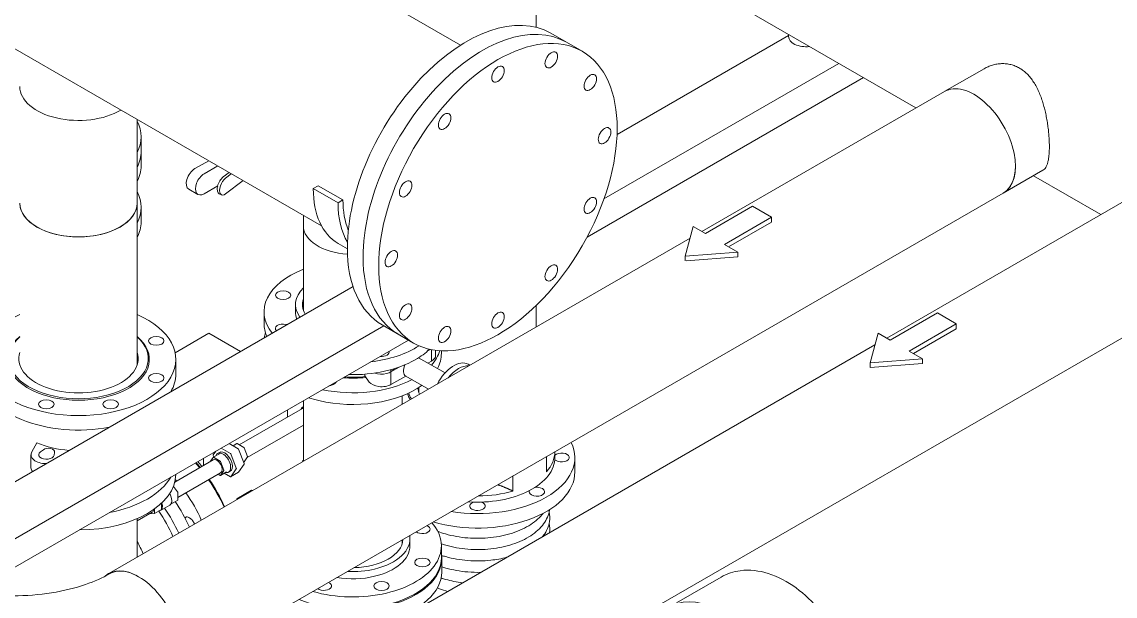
# Model space of a CAD drawing. Header units: millimetres. Extents: x -312439 to 477422, y -331570 to 212570.
# Drawn here: x 415404 to 416363, y 106730 to 107234 of the extents above; entities that cross this region are included whole.
import ezdxf

# ---------------------------------------------------------------- set-up
doc = ezdxf.new("R2010")
doc.units = ezdxf.units.MM

msp = doc.modelspace()

# ---------------------------------------------------------------- linework, layer by layer
at = {"color": 0, "linetype": 'Continuous', "lineweight": 0, "extrusion": (8.40036e-17, 0.816497, 0.57735)}
for p, q in [((416187.923, 107158.488), (414860.179, 107925.061)), ((415788.333, 107213.57), (415229.897, 107535.983)), ((415666.385, 107055.005), (415140.659, 107358.533)), ((415854.739, 107229.301), (415854.739, 107350.852)), ((415895.117, 107208.206), (415867.576, 107224.107)), ((416076.139, 107222.186), (415925.652, 107135.301)), ((416076.139, 107221.085), (416076.139, 107223.026)), ((416120.171, 107197.605), (415914.203, 107078.689)), ((416247.638, 107192.962), (416213.205, 107173.082)), ((416141.822, 107185.104), (415899.389, 107045.135)), ((416000.097, 107050.047), (416212.967, 107172.947)), ((415504.719, 106933.11), (415504.719, 107148.343)), ((415508.141, 107107.762), (415508.141, 107133.163)), ((415567.4, 107112.154), (415555.341, 107105.192)), ((415563.356, 107100.564), (415575.415, 107107.526)), ((416299.172, 107103.704), (416264.5, 107083.686)), ((415585.287, 107101.827), (415580.075, 107097.863)), ((415582.222, 107096.922), (415587.211, 107100.716)), ((415597.677, 107094.674), (415582.222, 107082.922)), ((416162.28, 106956.411), (416409.819, 107099.327)), ((416350.106, 107064.852), (416290.992, 107098.981)), ((415549.982, 107087.16), (415557.998, 107082.533)), ((415575.3, 107089.959), (415563.356, 107083.063)), ((415663.542, 107090.178), (415659.212, 107087.678)), ((415659.212, 107087.678), (415680.863, 107075.178)), ((415663.542, 107090.178), (415685.194, 107077.678)), ((415535.022, 106662.524), (416264.5, 107083.689)), ((415576.633, 107083.011), (415578.78, 107082.07)), ((415680.863, 107075.178), (415685.194, 107077.678)), ((415508.141, 107058.559), (415508.141, 107071.26)), ((416044.465, 107072.093), (416003.189, 107048.262)), ((416061.074, 107062.503), (416044.465, 107072.093)), ((415650.517, 106980.931), (415650.517, 107064.166)), ((416019.798, 107038.672), (416061.074, 107062.503)), ((416023.497, 107036.537), (416061.074, 107058.232)), ((416061.074, 107062.503), (416061.074, 107058.232)), ((415992.503, 107054.431), (415985.478, 107028.447)), ((416003.189, 107048.262), (415992.503, 107054.431)), ((415479.813, 106749.661), (415989.694, 107044.041)), ((415681.014, 107039.487), (415689.054, 107034.846)), ((416031.543, 107031.892), (416019.798, 107038.672)), ((415985.478, 107028.447), (416031.543, 107031.892)), ((415985.478, 107028.447), (415985.478, 107024.178)), ((415986.393, 107024.244), (416031.543, 107027.62)), ((416031.543, 107031.892), (416031.543, 107027.62)), ((414010.165, 105594.875), (416461.352, 107010.069)), ((415694.067, 107001.596), (415285.209, 106765.542)), ((415616.008, 106969.186), (415616.008, 106979.487)), ((415643.566, 106979.487), (415643.566, 106985.837)), ((415854.739, 106966.124), (415854.739, 106985.142)), ((416206.646, 106978.458), (416165.37, 106954.627)), ((416223.255, 106968.868), (416206.646, 106978.458)), ((415721.036, 106967.164), (415330.115, 106741.466)), ((415567.619, 106960.684), (415537.997, 106943.582)), ((415567.619, 106960.684), (415595.413, 106944.638)), ((415747.222, 106952.045), (415719.681, 106967.946)), ((416154.684, 106960.796), (416147.658, 106934.812)), ((416165.37, 106954.627), (416154.684, 106960.796)), ((416181.978, 106945.037), (416223.255, 106968.868)), ((416185.678, 106942.902), (416223.255, 106964.597)), ((416223.255, 106968.868), (416223.255, 106964.597)), ((413958.631, 105684.133), (416151.874, 106950.403)), ((415742.687, 106954.664), (415359.525, 106733.444)), ((415761.518, 106946.502), (415759.978, 106945.613)), ((415762.982, 106946.194), (415762.982, 106936.247)), ((415766.523, 106945.618), (415766.523, 106941.073)), ((415771.558, 106942.985), (415771.558, 106945.18)), ((416193.723, 106938.257), (416181.978, 106945.037)), ((415538.615, 106924.96), (415538.615, 106937.66)), ((415751.507, 106939.093), (415774.789, 106925.884)), ((415759.781, 106934.399), (415762.982, 106936.247)), ((415795.073, 106933.362), (415796.546, 106932.526)), ((416147.658, 106934.812), (416193.723, 106938.257)), ((416147.658, 106934.812), (416147.658, 106930.54)), ((416147.658, 106930.54), (416193.723, 106933.985)), ((416193.723, 106938.257), (416193.723, 106933.985)), ((415704.368, 106923.377), (415704.368, 106924.701)), ((415704.368, 106923.377), (415708.343, 106917.836)), ((415727.321, 106926.757), (415727.111, 106928.615)), ((415734.617, 106930.97), (415727.321, 106926.757)), ((415727.321, 106926.757), (415727.321, 106915.657)), ((415727.321, 106915.657), (415740.222, 106923.106)), ((415740.345, 106923.032), (415760.396, 106911.655)), ((415679.222, 106917.836), (415679.45, 106918.153)), ((415751.672, 106908.934), (415751.672, 106912.998)), ((415737.049, 106898.176), (415737.049, 106905.671)), ((415649.738, 106894.678), (415594.266, 106862.652)), ((415636.485, 106893.347), (415636.485, 106887.027)), ((415650.517, 106848.217), (415650.517, 106901.449)), ((415650.517, 106880.066), (415601.254, 106851.624)), ((415412.19, 106856.46), (415416.707, 106864.37)), ((415419.752, 106856.402), (415422.475, 106858.417)), ((415432.291, 106856.07), (415431.749, 106853.533)), ((415571.381, 106853.84), (415573.652, 106857.071)), ((415576.78, 106854.825), (415571.424, 106851.733)), ((415575.193, 106855.086), (415576.765, 106855.994)), ((415578.399, 106859.812), (415586.416, 106855.183)), ((415585.328, 106863.812), (415593.345, 106859.183)), ((415586.757, 106854.76), (415591.655, 106842.135)), ((415592.21, 106863.733), (415588.837, 106861.786)), ((415592.431, 106863.711), (415598.32, 106860.311)), ((415593.685, 106858.76), (415598.584, 106846.136)), ((415598.591, 106859.974), (415601.535, 106852.385)), ((415871.182, 106856.606), (415871.182, 106851.582)), ((415411.508, 106842.509), (415411.508, 106854.01)), ((415571.329, 106849.409), (415537.681, 106829.983)), ((415563, 106850.921), (415563, 106844.601)), ((415568.711, 106847.897), (415571.374, 106851.687)), ((415571.913, 106852.015), (415571.381, 106853.386)), ((415571.645, 106851.711), (415577.534, 106848.311)), ((415577.805, 106847.974), (415580.75, 106840.385)), ((415598.584, 106845.681), (415593.685, 106838.713)), ((415598.541, 106847.789), (415598.052, 106847.506)), ((415601.535, 106852.024), (415598.591, 106847.835)), ((415649.719, 106848.735), (415650.517, 106849.196)), ((415649.719, 106848.735), (415650.517, 106848.275)), ((415863.634, 106852.249), (415863.634, 106839.015)), ((415888.635, 106838.881), (415888.635, 106851.582)), ((415577.851, 106838.112), (415540.328, 106816.448)), ((415577.534, 106835.81), (415575.699, 106836.87)), ((415583.112, 106838.881), (415577.755, 106835.788)), ((415580.75, 106840.024), (415577.805, 106835.835)), ((415586.416, 106834.682), (415581.128, 106837.736)), ((415584.699, 106838.62), (415586.271, 106839.528)), ((415593.623, 106838.655), (415586.694, 106834.655)), ((415591.655, 106841.681), (415586.757, 106834.713)), ((415834.337, 106835.334), (415834.337, 106822.1)), ((415540.171, 106821.532), (415536.434, 106826.181)), ((415540.328, 106814.329), (415540.328, 106821.129)), ((415591.982, 106815.401), (415605.104, 106822.977)), ((415605.104, 106822.977), (415605.952, 106822.487)), ((415519.975, 106802.578), (415519.975, 106806.502)), ((415525.01, 106805.008), (415533.238, 106809.758)), ((415526.037, 106806.079), (415526.037, 106811.495)), ((415534.202, 106810.643), (415540.236, 106814.127)), ((415591.982, 106815.401), (415592.83, 106814.911)), ((415517.823, 106803.455), (415504.719, 106795.89)), ((415504.719, 106764.04), (415504.719, 106797.917)), ((415515.205, 106801.944), (415519.819, 106802.356)), ((415519.883, 106802.376), (415525.946, 106805.876)), ((415737.049, 106775.441), (415737.049, 106779.165)), ((415744, 106780.347), (415744, 106773.997)), ((415771.558, 106773.997), (415771.558, 106763.696)), ((415771.864, 106750.996), (415771.864, 106762.946)), ((416016.873, 106746.452), (415977.777, 106723.88))]:
    msp.add_line(p, q, dxfattribs=at)
at = {"color": 0, "linetype": 'Continuous', "lineweight": 0}
for centre, major_axis, ratio, start_param, end_param in [((415793.629, 107096.027), (-73.947, -128.08), 0.5773503, 3.1415927, 5.4977871), ((415807.399, 107088.076), (-73.947, -128.08), 0.5773503, 3.1415927, 5.4977871), ((416091.449, 107221.085), (-15.31, 0), 0.5773503, 0, 1.7716405), ((415453.186, 107177.258), (-51.533, 0), 0.5773503, 0, 2.3760943), ((416238.733, 107128.318), (25.767, -44.629), 0.5773503, 0, 3.1415927), ((415422.711, 107133.163), (85.43, 0), 0.5773503, 5.9991856, 6.567185), ((415422.711, 107120.462), (85.43, 0), 0.5773503, 5.9991856, 6.2831853), ((415422.711, 107107.762), (-85.43, 0), 0.5773503, 2.8575929, 3.1415927), ((415555.341, 107096.442), (-5.359, -9.281), 0.5773503, 3.9269908, 6.2831853), ((416238.733, 107128.315), (-25.767, 44.629), 0.5773503, 3.1323976, 3.9270207), ((415563.356, 107091.814), (-5.359, -9.281), 0.5773503, 3.9269908, 7.0685835), ((415580.075, 107090.863), (-3.442, -7.852), 0.493747, 3.867644, 6.2831853), ((415582.222, 107089.922), (3.442, 7.852), 0.493747, 0.7260513, 3.867644), ((415422.711, 107071.26), (85.43, 0), 0.5773503, 5.9991856, 6.567185), ((415733.65, 107130.655), (-52.636, -91.168), 0.5773503, 5.4977871, 6.2831853), ((415453.186, 107074.967), (51.533, 0), 0.5773503, 3.1415927, 6.2831853), ((415453.186, 107074.967), (-51.533, 0), 0.5773503, 0, 3.1415927), ((415755.302, 107118.155), (-52.636, -91.168), 0.5773503, 5.4977871, 5.9737368), ((415755.302, 107118.155), (49.574, 85.864), 0.5773503, 2.3561945, 2.7238459), ((415422.711, 107058.559), (85.43, 0), 0.5773503, 5.9991856, 6.2831853), ((415693.783, 107054.937), (43.266, 0), 0.5773503, 3.1415927, 4.6054416), ((415793.629, 107096.027), (-73.947, -128.08), 0.5773503, 5.4977871, 6.2831853), ((415807.399, 107088.076), (-73.947, -128.08), 0.5773503, 5.4977871, 6.2831853), ((415693.783, 106979.487), (-77.775, 0), 0.5773503, 5.3023146, 6.7157332), ((415693.783, 106985.837), (-50.217, 0), 0.5773503, 5.7507736, 6.6784196), ((415693.783, 106985.837), (-44.093, 0), 0.5773503, 6.0892323, 6.6205821), ((415693.783, 106979.487), (50.217, 0), 0.5773503, 3.1415927, 3.3622249), ((415453.186, 106937.66), (85.43, 0), 0.5773503, 2.2183358, 7.2064421), ((415693.783, 106969.186), (77.775, 0), 0.5773503, 3.1415927, 3.3943866), ((415693.783, 106953.286), (77.775, 0), 0.5773503, 2.9635992, 3.0664853), ((415632.678, 106964.874), (-6.736, 0), 0.5773503, 4.3196899, 6.8338828), ((415632.678, 106964.874), (-6.736, 0), 0.5773503, 4.1616915, 4.3196899), ((415453.186, 106937.66), (62.159, 0), 0.5773503, 2.548228, 6.8765499), ((415453.186, 106938.46), (-61.179, 0), 0.5773503, 5.7140037, 9.9939595), ((415453.186, 106938.46), (-52.36, 0), 0.5773503, 6.105246, 9.6027173), ((415693.783, 106979.487), (-77.775, 0), 0.5773503, 1.7744921, 2.4150608), ((415719.093, 106944.208), (-6.736, 0), 0.5773503, 1.3989058, 3.3134831), ((415693.783, 106969.186), (77.775, 0), 0.5773503, 5.4994911, 5.7565416), ((415754.887, 106952.173), (11.636, 0), 0.5773503, 5.2434109, 5.2933093), ((415693.783, 106953.286), (77.775, 0), 0.5773503, 5.8057339, 6.1032543), ((415754.887, 106941.073), (11.636, 0), 0.5773503, 5.4816788, 6.2831853), ((415693.783, 106942.985), (-77.775, 0), 0.5773503, 2.8411019, 3.1415927), ((415693.783, 106969.186), (77.775, 0), 0.5773503, 4.665686, 5.4948065), ((415745.151, 106931.502), (4.806, 8.47), 0.572296, 1.7260258, 3.1415927), ((415782.118, 106910.528), (12.955, 22.834), 0.572296, 0, 1.6517313), ((415786.486, 106908.05), (-12.955, -22.834), 0.572296, 3.4002203, 4.4276883), ((415453.186, 106924.96), (-85.43, 0), 0.5773503, 0, 1.8940811), ((415453.186, 106924.96), (-85.43, 0), 0.5773503, 2.8183079, 3.1415927), ((415693.783, 106954.086), (56.953, 0), 0.5773503, 4.5639504, 4.9183249), ((415693.783, 106954.886), (56.953, 0), 0.5773503, 4.5855251, 4.9088406), ((415719.093, 106931.508), (11.636, 0), 0.5773503, 4.1833441, 5.9813737), ((415693.783, 106942.985), (-77.775, 0), 0.5773503, 1.1780972, 2.4677772), ((415693.783, 106953.286), (77.775, 0), 0.5773503, 4.3636672, 5.4455384), ((415668.472, 106920.407), (11.636, 0), 0.5773503, 5.0568029, 5.8904862), ((415719.093, 106920.407), (11.636, 0), 0.5773503, 3.5342917, 5.4978171), ((415803.206, 106914.284), (52.36, 0), 0.5773503, 3.1996835, 3.3840742), ((415521.08, 106909.445), (13.555, 0), 0.5773503, 0.013031, 0.0727828), ((415693.783, 106942.985), (-77.775, 0), 0.5773503, 1.0491716, 1.1780972), ((415803.206, 106913.484), (62.159, 0), 0.5773503, 3.3037617, 3.4591515), ((415803.206, 106914.284), (61.179, 0), 0.5773503, 3.3149927, 3.4689793), ((415652.999, 106889.03), (-3.261, 5.648), 0.5773503, 6.0660884, 6.2831853), ((415453.186, 106893.208), (61.852, 0), 0.5773503, 4.0816104, 4.5800331), ((415803.206, 106851.582), (85.43, 0), 0.5773503, 4.4397782, 6.5557961), ((415425.063, 106854.01), (-13.555, 0), 0.5773503, 5.964678, 7.8409507), ((415425.063, 106854.01), (-6.736, 0), 0.5773503, 5.6205526, 9.3020109), ((415426.821, 106856.46), (5.512, 0), 0.5773503, 6.1604182, 8.7621453), ((415579.946, 106846.853), (4.753, -8.233), 0.5773503, 5.8158119, 9.8921514), ((415581.518, 106847.761), (4.753, -8.233), 0.5773503, 0, 3.1415927), ((415586.416, 106854.729), (0.278, -0.482), 0.5773503, 1.3089969, 2.3561945), ((415592.431, 106863.35), (-0.221, 0.383), 0.5773503, 5.4977871, 6.2831853), ((415593.345, 106858.729), (0.278, -0.482), 0.5773503, 1.3089969, 2.3561945), ((415598.32, 106859.95), (0.221, -0.383), 0.5773503, 1.3089969, 2.3561945), ((415803.206, 106856.988), (-67.976, 0), 0.5773503, 2.6658771, 3.131808), ((415877, 106851.582), (6.798, 0), 0.5773503, 3.9269908, 8.881185), ((415528.463, 106795.525), (-45.414, 78.66), 0.5773503, 4.9938862, 5.0572435), ((415528.463, 106795.525), (-45.908, 79.515), 0.5773503, 4.9907782, 5.0533837), ((415529.932, 106796.374), (-45.908, 79.515), 0.5773503, 4.9907782, 5.0533837), ((415571.722, 106853.417), (-0.278, 0.482), 0.5773503, 0.2617994, 1.3089969), ((415574.59, 106843.761), (-3.261, 5.648), 0.5773503, 3.1415927, 6.2831853), ((415571.645, 106851.35), (-0.221, 0.383), 0.5773503, 5.4977871, 6.5449847), ((415577.534, 106847.95), (0.221, -0.383), 0.5773503, 1.3089969, 2.3561945), ((415598.32, 106848.172), (0.221, -0.383), 0.5773503, 0, 0.2617994), ((415598.243, 106846.105), (0.278, -0.482), 0.5773503, 0.2617994, 1.3089969), ((415601.264, 106852.361), (0.221, -0.383), 0.5773503, 0.2617994, 1.3089969), ((415597.118, 106835.164), (-45.908, 79.515), 0.5773503, 4.5439195, 4.5532806), ((415803.206, 106851.582), (-67.976, 0), 0.5773503, 1.449783, 3.1415927), ((415877, 106851.582), (6.798, 0), 0.5773503, 3.6608723, 3.9269908), ((415425.063, 106842.509), (-13.555, 0), 0.5773503, 0, 0.4371292), ((415453.186, 106837.256), (85.43, 0), 0.5773503, 4.720806, 6.2747683), ((415577.534, 106836.172), (0.221, -0.383), 0.5773503, 5.4977871, 6.5449847), ((415580.479, 106840.361), (0.221, -0.383), 0.5773503, 0.2617994, 1.3089969), ((415591.315, 106842.105), (0.278, -0.482), 0.5773503, 0.2617994, 1.3089969), ((415593.345, 106839.137), (0.278, -0.482), 0.5773503, 0, 0.2617994), ((415803.206, 106838.881), (85.43, 0), 0.5773503, 4.2406372, 6.2831853), ((415453.186, 106849.956), (-85.43, 0), 0.5773503, 1.8940811, 2.8183079), ((415515.603, 106788.101), (-38.42, 66.546), 0.5773503, 5.0469585, 5.0697227), ((415528.463, 106795.525), (-45.414, 78.66), 0.5773503, 4.5420705, 4.8469761), ((415528.463, 106795.525), (-45.908, 79.515), 0.5773503, 4.5439195, 4.8455203), ((415586.416, 106835.137), (0.278, -0.482), 0.5773503, 5.4977871, 6.5449847), ((415855.386, 106821.455), (6.798, 0), 0.5773503, 3.9269908, 8.1201002), ((415528.852, 106817.354), (-4.385, 7.596), 0.5773503, 3.1415927, 4.722572), ((415540.015, 106821.31), (-0.221, 0.383), 0.5773503, 3.9269908, 4.9741884), ((415515.603, 106788.101), (-38.42, 66.546), 0.5773503, 4.5106733, 4.8716685), ((415803.206, 106856.988), (-67.976, 0), 0.5773503, 1.580581, 2.0465119), ((415855.386, 106821.455), (6.798, 0), 0.5773503, 2.8754741, 3.9269908), ((415520.625, 106812.604), (-4.385, 7.596), 0.5773503, 2.8865178, 4.2961369), ((415482.955, 106769.251), (-51.033, 88.392), 0.5773503, 4.5609779, 4.8099181), ((415492.403, 106774.706), (-51.033, 88.392), 0.5773503, 4.5609779, 4.8127122), ((415540.015, 106814.51), (0.221, -0.383), 0.5773503, 0, 0.7853982), ((415539.38, 106801.829), (-45.908, 79.515), 0.5773503, 4.5439195, 4.5532806), ((415803.206, 106808.976), (6.798, 0), 0.5773503, 2.090076, 3.9269908), ((415803.206, 106808.976), (6.798, 0), 0.5773503, 3.9269908, 7.334702), ((415514.562, 106809.104), (-3.261, 5.648), 0.5773503, 3.1415927, 3.8252571), ((415519.662, 106802.759), (0.221, -0.383), 0.5773503, 6.0213859, 7.0685835), ((415482.955, 106769.251), (-46.093, 79.835), 0.5773503, 4.5446018, 4.8235081), ((415525.725, 106806.259), (0.221, -0.383), 0.5773503, 0, 0.7853982), ((415512.769, 106786.464), (35.359, -61.243), 0.5773503, 1.3513414, 1.3652852), ((415693.783, 106773.997), (77.775, 0), 0.5773503, 5.1050881, 6.7513011), ((415754.887, 106788.61), (6.736, 0), 0.5773503, 3.7711222, 7.2244521), ((415693.783, 106780.347), (44.093, 0), 0.5773503, 4.7404924, 6.2550819), ((415693.783, 106780.347), (50.217, 0), 0.5773503, 5.1050881, 6.3765873), ((415693.783, 106773.997), (-50.217, 0), 0.5773503, 1.9634954, 3.1415927), ((415693.783, 106762.946), (-78.081, 0), 0.5773503, 0.9232634, 3.2301831), ((415693.783, 106763.696), (-77.775, 0), 0.5773503, 1.9634954, 3.1415927), ((415505.58, 106705.032), (25.767, -44.629), 0.5773503, 2.3561945, 3.2637366), ((415506.045, 106704.767), (25.767, -44.629), 0.5773503, 0, 3.1415927), ((415693.783, 106750.996), (-78.081, 0), 0.5773503, 0.8559255, 3.1415927), ((415693.783, 106780.347), (50.217, 0), 0.5773503, 4.618987, 5.1050881), ((415668.472, 106738.718), (6.736, 0), 0.5773503, 3.7711222, 7.2244521), ((415693.783, 106773.997), (-50.217, 0), 0.5773503, 1.2897013, 1.9634954), ((415693.783, 106773.997), (77.775, 0), 0.5773503, 4.2442732, 5.1050881), ((416018.593, 106639.145), (-46.895, 81.225), 0.5773503, 3.2752974, 6.1433301)]:
    msp.add_ellipse(centre, major_axis=major_axis, ratio=ratio, start_param=start_param, end_param=end_param, dxfattribs=at)
for centre, major_axis in [((415821.17, 107080.126), (-73.947, -128.08)), ((415867.937, 107200.662), (-3.889, -6.735)), ((415821.17, 107188.131), (-3.889, -6.735)), ((415902.173, 107180.896), (-3.889, -6.735)), ((415774.402, 107146.66), (-3.889, -6.735)), ((415914.704, 107134.128), (-3.889, -6.735)), ((415740.166, 107087.361), (-3.889, -6.735)), ((415902.173, 107072.891), (-3.889, -6.735)), ((415727.635, 107026.123), (-3.889, -6.735)), ((415867.937, 107013.592), (-3.889, -6.735)), ((415632.678, 106994.1), (-6.736, 0)), ((415740.166, 106979.356), (-3.889, -6.735)), ((415821.17, 106972.121), (-3.889, -6.735)), ((415774.402, 106959.59), (-3.889, -6.735)), ((415521.363, 106953.965), (6.798, 0)), ((415521.363, 106921.356), (6.798, 0)), ((415424.946, 106898.298), (6.798, 0)), ((415481.425, 106898.298), (6.798, 0)), ((415754.887, 106759.384), (6.736, 0)), ((415719.093, 106738.718), (6.736, 0))]:
    msp.add_ellipse(centre, major_axis=major_axis, ratio=0.5773503, dxfattribs=at)
for points, knots in [([(416278.712, 107193.474), (416277.541, 107194.15), (416276.32, 107194.75), (416273.798, 107195.774), (416272.498, 107196.199), (416269.845, 107196.861), (416268.491, 107197.099), (416265.761, 107197.386), (416264.384, 107197.435), (416261.638, 107197.35), (416260.267, 107197.216), (416257.563, 107196.777), (416256.229, 107196.471), (416253.629, 107195.706), (416252.362, 107195.246), (416249.923, 107194.196), (416248.751, 107193.605), (416247.638, 107192.962)], [0, 0, 0, 0, 8.1151057, 8.1151057, 16.2302114, 16.2302114, 24.345317, 24.345317, 32.4604227, 32.4604227, 40.5755284, 40.5755284, 48.6906341, 48.6906341, 56.8057397, 56.8057397, 64.9208454, 64.9208454, 64.9208454, 64.9208454]), ([(416299.172, 107103.704), (416299.652, 107103.981), (416300.108, 107104.329), (416300.96, 107105.178), (416301.356, 107105.678), (416302.088, 107106.836), (416302.422, 107107.493), (416303.028, 107108.966), (416303.299, 107109.78), (416303.777, 107111.56), (416303.985, 107112.525), (416304.338, 107114.596), (416304.484, 107115.7), (416304.714, 107118.029), (416304.799, 107119.254), (416304.911, 107121.796), (416304.938, 107123.113), (416304.938, 107125.81), (416304.911, 107127.227), (416304.799, 107130.176), (416304.714, 107131.708), (416304.484, 107134.862), (416304.338, 107136.483), (416303.985, 107139.787), (416303.777, 107141.468), (416303.299, 107144.859), (416303.028, 107146.57), (416302.422, 107149.991), (416302.088, 107151.7), (416301.356, 107155.085), (416300.96, 107156.76), (416300.108, 107160.043), (416299.652, 107161.651), (416298.689, 107164.773), (416298.163, 107166.344), (416297.02, 107169.463), (416296.402, 107171.011), (416295.069, 107174.047), (416294.355, 107175.535), (416292.827, 107178.418), (416292.014, 107179.812), (416290.29, 107182.478), (416289.379, 107183.751), (416287.462, 107186.147), (416286.456, 107187.271), (416284.363, 107189.348), (416283.275, 107190.303), (416281.036, 107192.027), (416279.884, 107192.798), (416278.712, 107193.474)], [324.1811922, 324.1811922, 324.1811922, 324.1811922, 332.2698582, 332.2698582, 340.3585242, 340.3585242, 348.4471902, 348.4471902, 356.5358562, 356.5358562, 364.6245222, 364.6245222, 372.7131882, 372.7131882, 380.8018541, 380.8018541, 388.8905201, 388.8905201, 396.9791861, 396.9791861, 405.0678521, 405.0678521, 413.1565181, 413.1565181, 421.2451841, 421.2451841, 429.3338501, 429.3338501, 437.4225161, 437.4225161, 445.5111821, 445.5111821, 453.5998481, 453.5998481, 461.7149538, 461.7149538, 469.8300595, 469.8300595, 477.9451651, 477.9451651, 486.0602708, 486.0602708, 494.1753765, 494.1753765, 502.2904822, 502.2904822, 510.4055878, 510.4055878, 518.5206935, 518.5206935, 518.5206935, 518.5206935]), ([(415650.517, 106896.112), (415650.294, 106896.039), (415650.079, 106895.941), (415649.48, 106895.58), (415649.139, 106895.249), (415648.677, 106894.57), (415648.52, 106894.249), (415648.402, 106893.907)], [5.37728975, 5.37728975, 5.37728975, 5.37728975, 5.50845278, 5.50845278, 5.76901523, 5.76901523, 5.96302909, 5.96302909, 5.96302909, 5.96302909]), ([(415546.938, 106798.375), (415546.983, 106798.48), (415547.032, 106798.58), (415547.159, 106798.805), (415547.241, 106798.925), (415547.33, 106799.029)], [60.4384535, 60.4384535, 60.4384535, 60.4384535, 61.1672301, 61.1672301, 62.2021853, 62.2021853, 62.2021853, 62.2021853]), ([(415547.33, 106799.029), (415547.45, 106799.169), (415547.615, 106799.271), (415548.052, 106799.387), (415548.319, 106799.389), (415549.044, 106799.273), (415549.544, 106799.093), (415550.978, 106798.342), (415551.944, 106797.601), (415553.467, 106795.953), (415554.138, 106795.029), (415554.599, 106793.951)], [-18.8520508, -18.8520508, -18.8520508, -18.8520508, -16.6572549, -16.6572549, -14.2967967, -14.2967967, -10.7569531, -10.7569531, -4.804859, -4.804859, 0, 0, 0, 0]), ([(415768.369, 106786.722), (415770.593, 106785.858), (415772.906, 106785.078), (415781.397, 106782.619), (415787.975, 106781.442), (415801.399, 106780.371), (415808.242, 106780.473), (415821.539, 106781.942), (415827.99, 106783.309), (415839.884, 106787.201), (415845.322, 106789.729), (415854.343, 106795.579), (415858.019, 106798.847), (415860.799, 106802.452)], [1.7634496, 1.7634496, 1.7634496, 1.7634496, 1.8913482, 1.8913482, 2.2188744, 2.2188744, 2.5452953, 2.5452953, 2.8718186, 2.8718186, 3.1995784, 3.1995784, 3.5081268, 3.5081268, 3.5081268, 3.5081268]), ([(415771.501, 106775.717), (415772.76, 106775.287), (415774.044, 106774.883), (415781.45, 106772.742), (415788.02, 106771.569), (415801.43, 106770.503), (415808.265, 106770.607), (415821.546, 106772.077), (415827.988, 106773.444), (415839.864, 106777.332), (415845.293, 106779.856), (415854.572, 106785.875), (415858.425, 106789.371), (415863.983, 106796.971), (415865.75, 106801.064), (415866.376, 106805.417), (415866.395, 106805.558), (415866.412, 106805.699)], [1.8219874, 1.8219874, 1.8219874, 1.8219874, 1.8920444, 1.8920444, 2.2193958, 2.2193958, 2.5456685, 2.5456685, 2.872043, 2.872043, 3.1996274, 3.1996274, 3.5274785, 3.5274785, 3.8442096, 3.8442096, 3.8548122, 3.8548122, 3.8548122, 3.8548122]), ([(415860.4, 106782.12), (415860.693, 106782.488), (415860.978, 106782.86), (415863.983, 106786.97), (415865.75, 106791.064), (415866.753, 106798.04), (415866.649, 106800.847), (415866.051, 106803.591)], [3.49564067, 3.49564067, 3.49564067, 3.49564067, 3.52747854, 3.52747854, 3.84420963, 3.84420963, 4.05216162, 4.05216162, 4.05216162, 4.05216162]), ([(415771.724, 106765.641), (415772.912, 106765.239), (415774.121, 106764.86), (415781.45, 106762.742), (415788.02, 106761.568), (415801.43, 106760.503), (415808.265, 106760.606), (415819.687, 106761.871), (415824.367, 106762.727), (415828.825, 106763.89)], [1.82613003, 1.82613003, 1.82613003, 1.82613003, 1.8920444, 1.8920444, 2.21939584, 2.21939584, 2.5456685, 2.5456685, 2.78069228, 2.78069228, 2.78069228, 2.78069228]), ([(415313.174, 106749.396), (415318.995, 106746.035), (415326.139, 106742.766), (415342.829, 106737.013), (415352.476, 106734.578), (415373.338, 106731.143), (415384.596, 106730.203), (415407.309, 106730.114), (415418.761, 106730.99), (415440.286, 106734.403), (415450.371, 106736.919), (415467.367, 106742.791), (415474.479, 106746.048), (415480.278, 106749.396)], [1.5707963, 1.5707963, 1.5707963, 1.5707963, 1.8179228, 1.8179228, 2.0784055, 2.0784055, 2.3493544, 2.3493544, 2.6241933, 2.6241933, 2.8954114, 2.8954114, 3.1415927, 3.1415927, 3.1415927, 3.1415927]), ([(415771.864, 106755.593), (415773.007, 106755.209), (415774.17, 106754.846), (415781.45, 106752.741), (415788.02, 106751.568), (415798.48, 106750.737), (415802.269, 106750.637), (415806.042, 106750.737)], [1.82870972, 1.82870972, 1.82870972, 1.82870972, 1.8920444, 1.8920444, 2.21939584, 2.21939584, 2.40189138, 2.40189138, 2.40189138, 2.40189138]), ([(416110.663, 106584.003), (416115.891, 106587.021), (416120.465, 106591.118), (416128.082, 106601.018), (416130.951, 106606.911), (416135.195, 106620.644), (416136.126, 106628.65), (416135.806, 106646.047), (416134.256, 106655.513), (416128.878, 106674.322), (416125.042, 106683.663), (416115.556, 106701.342), (416109.927, 106709.685), (416097.261, 106724.761), (416090.223, 106731.486), (416075.057, 106742.614), (416066.917, 106747.014), (416050.432, 106752.222), (416042.077, 106753.273), (416027.897, 106751.37), (416022.084, 106749.46), (416016.873, 106746.452)], [2.3561945, 2.3561945, 2.3561945, 2.3561945, 2.5901145, 2.5901145, 2.8475796, 2.8475796, 3.1630923, 3.1630923, 3.5181009, 3.5181009, 3.8731389, 3.8731389, 4.2243608, 4.2243608, 4.5777185, 4.5777185, 4.9350383, 4.9350383, 5.2646523, 5.2646523, 5.4977871, 5.4977871, 5.4977871, 5.4977871]), ([(415771.338, 106745.772), (415772.65, 106745.32), (415773.988, 106744.898), (415780.026, 106743.152), (415784.979, 106742.146), (415790.063, 106741.511)], [1.81896674, 1.81896674, 1.81896674, 1.81896674, 1.8920444, 1.8920444, 2.14301041, 2.14301041, 2.14301041, 2.14301041]), ([(415768.006, 106737.001), (415770.359, 106736.071), (415772.814, 106735.237), (415775.925, 106734.337), (415776.505, 106734.176), (415777.088, 106734.02)], [1.75595448, 1.75595448, 1.75595448, 1.75595448, 1.8920444, 1.8920444, 1.92292645, 1.92292645, 1.92292645, 1.92292645])]:
    msp.add_open_spline(points, degree=3, knots=knots, dxfattribs=at)
for points, weights in [([(415821.02, 106827.645), (415827.355, 106825.413), (415834.337, 106822.1)], [1.00097766611, 1.00586549457, 1]), ([(415546.804, 106798.062), (415546.871, 106798.218), (415546.938, 106798.375)], [1.00009830124, 1.00005118917, 1])]:
    msp.add_rational_spline(points, weights, degree=2, dxfattribs=at)
for points in [[(415866.398, 106785.583), (415866.745, 106788.248), (415866.627, 106790.949), (415866.051, 106793.59)], [(415509.967, 106767.07), (415508.32, 106770.675), (415506.569, 106774.25), (415504.719, 106777.78)]]:
    msp.add_open_spline(points, degree=3, dxfattribs=at)

doc.saveas('drawing.dxf')
